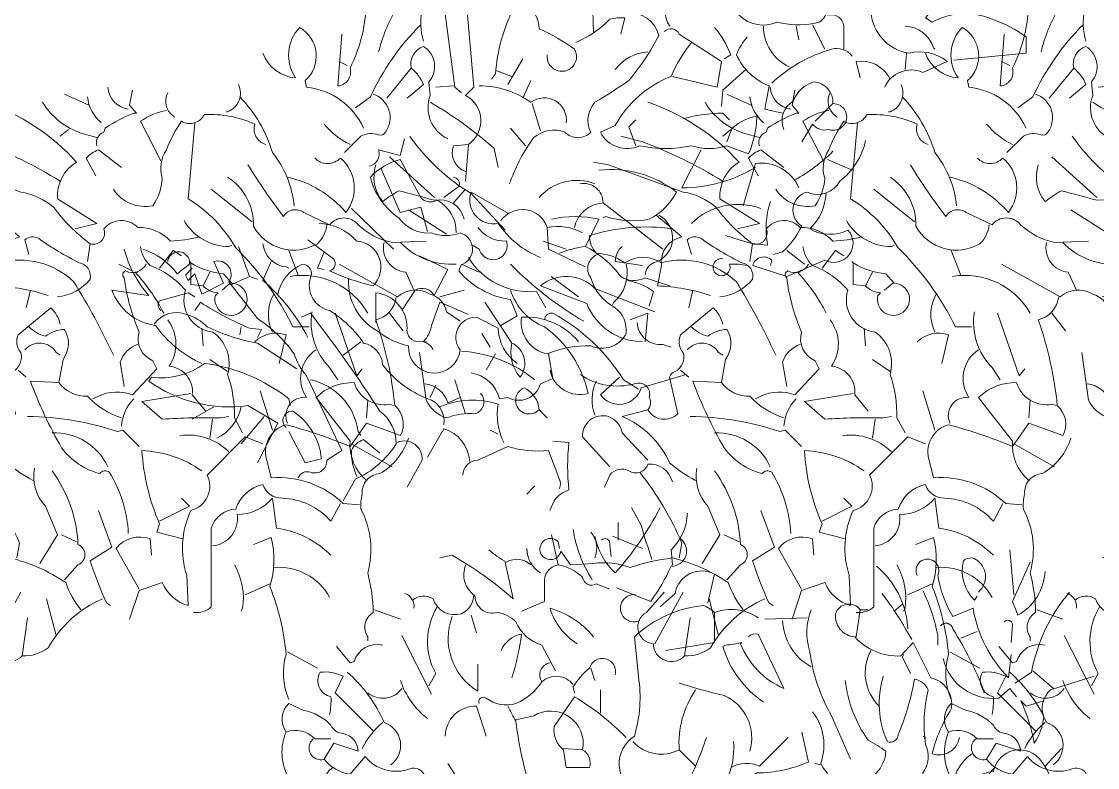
# Model space of a CAD drawing. Header units: millimetres. Extents: x 922141 to 965068, y 34629 to 256118.
# Drawn here: x 927946 to 929820, y 48415 to 49715 of the extents above; entities that cross this region are included whole.
import ezdxf

# ---------------------------------------------------------------- set-up
doc = ezdxf.new("R2010")
doc.units = ezdxf.units.MM
doc.layers.add('HATCH', color=8, linetype='Continuous', lineweight=5)
doc.layers.add('MCA__ PISCINA ELEV.', color=91, linetype='Continuous')

# ---------------------------------------------------------------- blocks, each defined once
blk = doc.blocks.new('5')
at = {"layer": 'HATCH'}
for points in [[(626802.5, 355482.6, -0.162277), (626883, 355437.5, 0.333328), (626890.2, 355387.7, -0.094925), (626878.3, 355319, 0.06897), (626897.3, 355238.4, -0.113541), (626868.8, 355119.9, -0.475571), (626847.5, 355089.1), (626854.6, 355179.2)], [(627800.3, 355086.7, -0.411011), (627866.7, 355112.8), (627909.4, 355131.8, 0.236053), (627843, 355146, -0.344452), (627776.6, 355217.1, -0.343094), (627816.9, 355233.7, 0.174149), (627854.9, 355264.5), (627852.5, 355264.5), (627871.5, 355319, 0.795105), (627826.4, 355311.9, 0.184158), (627795.6, 355257.4), (627798, 355240.8)], [(627181.7, 355288.2, -0.351135), (627153.3, 355224.2, 0.097107), (627122.4, 355110.4), (627115.3, 355100.9)], [(626918.6, 355148.3, -0.07106), (626949.4, 355224.2, 0.162277), (626989.7, 355238.4, 0.808411), (626913.9, 355247.9), (626944.7, 355221.8)], [(627091.6, 355271.6, 0.408936), (627072.7, 355219.5), (627084.5, 355086.7), (627070.3, 355072.5, -0.562729), (627075, 354987.2), (627070.3, 354923.2)], [(627361.8, 355274, 0.133911), (627340.5, 355245.5, -0.4142), (627352.4, 355217.1, -0.357651), (627406.9, 355176.8, -0.055939), (627354.7, 355098.6, -0.018173), (627295.5, 355060.6, 0.312881), (627288.4, 355008.5, -0.422043), (627243.3, 355008.5, 0.276978), (627188.8, 354999, 0.073212), (627148.5, 354923.2), (627146.1, 354918.4)], [(627245.7, 355240.8), (627274.1, 355271.6, -0.236053), (627286, 355259.8), (627290.7, 355259.8), (627293.1, 355181.5)], [(627425.8, 355193.4, -0.379791), (627430.6, 355243.2, -0.4142), (627461.4, 355255), (627496.9, 355240.8, -0.389816), (627546.7, 355212.3, 0.312363), (627613.1, 355200.5, 0.116379), (627677.1, 355198.1, 0.450806), (627698.4, 355224.2), (627691.3, 355266.9)], [(627869.1, 355264.5, -0.618027), (627883.3, 355255, -0.236053), (627871.5, 355207.6), (627883.3, 355200.5, -0.229126), (627987.6, 355205.2, -0.081085), (628046.9, 355174.4), (628046.9, 355146), (627921.2, 355134.1)], [(627060.8, 355255, 0.186035), (627034.7, 355214.7), (627051.3, 355086.7), (627063.2, 355077.2)], [(627030, 355224.2, 0.204086), (626994.4, 355221.8, 0.128601), (626996.8, 355167.3)], [(627169.8, 355236.1, -0.265564), (627198.3, 355188.6, -0.053894), (627259.9, 355153.1, -1.404007), (627212.5, 355143.6)], [(627262.3, 355164.9, 0.100723), (627321.5, 355205.2, -0.099014), (627347.6, 355207.6), (627340.5, 355179.2)], [(627700.8, 355212.3, -0.512512), (627729.2, 355191), (627729.2, 355153.1)], [(626717.1, 355146, 0.294098), (626774, 355103.3, -0.356445), (626781.1, 355191, -0.515518), (626790.6, 355098.6), (626793, 355086.7, -0.26799), (626892.5, 355015.6)], [(626992.1, 355195.8, 0.089996), (626904.4, 355070.1), (626878.3, 355051.2)], [(627416.4, 355183.9, -0.526016), (627442.4, 355179.2), (627515.9, 355131.8), (627508.8, 355086.7), (627430.6, 355105.7)], [(627504.1, 355191, -0.073669), (627532.5, 355143.6), (627520.7, 355136.5)], [(627589.4, 355193.4, 0.295624), (627634.4, 355122.3)], [(627835.9, 355193.4, -0.312363), (627885.7, 355155.5), (627888, 355153.1)], [(627560.9, 355174.4, 0.078461), (627542, 355143.6, 0.192581), (627598.9, 355089.1), (627591.8, 355048.8), (627622.6, 355041.7)], [(627039.5, 354996.7, -0.392685), (627008.7, 355072.5), (627006.3, 355096.2, 0.462433), (626996.8, 355157.8, 0.388611), (626975.5, 355119.9), (626932.8, 355067.8)], [(627463.8, 355164.9, 0.07106), (627428.2, 355105.7, 0.175064), (627331, 355020.4), (627305, 355008.5, 0.402115), (627373.7, 354984.8, 0.105255), (627463.8, 354984.8, 0.153839), (627525.4, 354984.8), (627563.3, 354970.6, 0.094879), (627577.5, 355034.6), (627579.9, 355036.9, 0.149368), (627534.9, 355015.6), (627525.4, 354991.9)], [(627603.6, 355093.8, -0.120819), (627707.9, 355153.1, -0.32045), (627743.5, 355141.2)], [(627387.9, 355148.3, 0.228745), (627331, 355117.5)], [(627809.8, 355100.9, 0.333328), (627750.6, 355131.8), (627757.7, 355103.3)], [(626975.5, 355119.9, -0.133911), (626996.8, 355091.5), (626968.4, 355067.8)], [(627624.9, 355013.2, -0.381241), (627641.5, 355063, -0.242432), (627677.1, 355096.2, -0.411041), (627710.3, 355058.3, -1.205917), (627703.2, 355013.2, -0.302765), (627674.7, 355022.7), (627655.8, 354991.9)], [(626427.9, 354984.8, -0.4142), (626439.8, 355008.5), (626442.2, 355015.6, -0.054977), (626491.9, 355041.7), (626496.7, 355041.7), (626484.8, 355055.9), (626489.6, 355082)], [(626446.9, 355086.7, 0.359894), (626482.5, 355048.8)], [(626551.2, 355077.2, 0.376343), (626560.7, 355036.9), (626563.1, 355034.6)], [(626674.5, 355091.5, -0.442062), (626655.5, 355044.1), (626653.1, 355044.1)], [(626909.1, 355074.9, -0.509735), (626930.4, 355008.5, -0.4142), (626918.6, 355003.8, 0.236053), (626887.8, 355001.4), (626859.3, 354972.9)], [(627245.7, 355025.1, 0.657059), (627184.1, 355060.6, 0.158676), (627094, 355089.1)], [(626233.6, 355060.6, -0.127472), (626392.4, 354956.4, 0.28537), (626359.2, 354892.4), (626427.9, 354849.7), (626390, 354840.2)], [(626333.1, 355060.6, 0.178864), (626401.9, 355006.1), (626427.9, 354999)], [(626411.4, 355070.1, 0.19429), (626435.1, 355025.1)], [(626676.8, 355070.1, -0.119873), (626733.7, 354972.9, -0.140823), (626771.6, 354880.5)], [(627008.7, 355060.6, -0.050766), (627120.1, 354980.1), (627127.2, 354946.9)], [(626721.9, 354987.2, -0.424515), (626702.9, 355022.7, 0.116867), (626615.2, 355039.3, -0.427689), (626574.9, 355027.5, 0.056946), (626548.8, 354977.7, 0.228043), (626541.7, 354927.9, -0.133911), (626525.1, 354880.5, -0.309006), (626456.4, 354909)], [(626548.8, 355046.4, 0.108231), (626503.8, 355027.5), (626539.3, 354958.7)], [(627449.5, 355032.2, -0.063126), (627518.3, 355041.7), (627530.1, 355029.8)], [(626598.6, 355025.1), (626586.8, 354892.4, -0.126938), (626669.7, 354807, -0.08429), (626769.3, 354669.6), (626797.7, 354669.6)], [(626868.8, 354987.2, -0.109772), (626823.8, 355022.7)], [(626363.9, 354923.2, 0.047653), (626224.1, 354991.9), (626186.2, 355001.4)], [(626973.1, 355001.4, 0.104599), (627079.8, 354901.8), (627139, 354837.8)], [(625809.3, 354996.7), (625802.2, 354968.2), (625764.3, 354977.7, -0.457672), (625747.7, 354949.2)], [(627075, 354987.2), (627049, 354984.8, 0.4142), (627070.3, 354939.8)], [(627767.2, 354994.3, -0.179291), (627722.1, 354923.2, -0.400864), (627665.2, 354904.2, 0.659393), (627655.8, 354845, -0.093369), (627622.6, 354799.9), (627606, 354795.2)], [(625899.4, 354833.1, 0.286789), (625866.2, 354890, -0.355026), (625837.7, 354894.7), (625802.2, 354961.1, 0.140884), (625750, 354930.3, 0.188675), (625799.8, 354859.2, 0.273026), (625856.7, 354833.1, 0.190887), (625906.5, 354833.1, -0.694305), (625911.2, 354778.6)], [(626425.6, 354932.7), (626409, 354963.5, -0.105927), (626430.3, 354977.7), (626470.6, 354946.9)], [(626759.8, 354930.3, -0.162277), (626861.7, 354868.7, 0.401016), (626852.2, 354963.5, -0.422043), (626807.2, 354963.5)], [(627480.4, 354977.7), (627447.2, 354911.3, 0.129883), (627575.2, 354946.9)], [(627710.3, 354975.3, -0.072525), (627643.9, 354925.5)], [(626416.1, 354814.1, -0.074173), (626352.1, 354878.1, 0.134918), (626295.2, 354904.2), (626164.8, 354951.6), (626138.8, 354956.4)], [(626691, 354951.6, 0.024551), (626752.7, 354861.5, -0.444702), (626788.2, 354868.7), (626833.3, 354847.3, -0.477066), (626883, 354847.3, 0.14386), (626942.3, 354816.5), (627001.6, 354818.9)], [(627067.9, 354856.8, 0.407928), (627015.8, 354890, 0.002823), (626954.2, 354906.6, 0.039932), (626925.7, 354887.6, -0.257309), (626913.9, 354951.6)], [(627302.6, 354942.1, -0.199997), (627437.7, 354904.2, -0.15036), (627390.3, 354856.8, -0.124512), (627314.4, 354861.5), (627309.7, 354859.2)], [(627651, 354911.3, 0.339569), (627575.2, 354954), (627553.8, 354880.5)], [(625894.6, 354930.3, -0.5), (625904.1, 354913.7), (625878, 354894.7)], [(626655.5, 354930.3, -0.263596), (626700.5, 354845, 0.423767), (626811.9, 354814.1, 0.172653), (626828.5, 354847.3)], [(627295.5, 354918.4, 0.319672), (627198.3, 354894.7)], [(626115.1, 354918.4, -0.482544), (626155.4, 354885.2), (626259.7, 354804.7)], [(625991.8, 354866.3), (625925.4, 354904.2, 0.583786), (625972.8, 354849.7, 0.153824), (626046.3, 354790.4)], [(627601.2, 354887.6, 0.128769), (627596.5, 354811.8, -0.083481), (627546.7, 354821.2), (627523, 354828.4)], [(627698.4, 354901.8, -0.191666), (627670, 354840.2, 0.249695), (627736.3, 354837.8, -0.848816), (627696.1, 354785.7), (627629.7, 354757.3), (627570.4, 354776.2, -0.566177), (627603.6, 354785.7), (627601.2, 354776.2)], [(626119.8, 354833.1, 0.176163), (626058.2, 354842.6, 0.613464), (625977.6, 354854.4)], [(626155.4, 354885.2, 0.338043), (626105.6, 354842.6)], [(627463.8, 354849.7, -0.285538), (627584.6, 354875.8)], [(625641, 354821.2), (625686, 354788.1, -0.535172), (625678.9, 354766.7, 0.047256), (625754.8, 354740.7, 0.640396), (625726.3, 354818.9, 0.207474), (625660, 354849.7)], [(626247.8, 354863.9), (626292.8, 354826, 0.397079), (626257.3, 354776.2), (626250.2, 354740.7, -0.07016), (626342.6, 354724.1)], [(626605.7, 354826, -0.053406), (626555.9, 354818.9, 0.21463), (626499.1, 354842.6, 0.441071), (626439.8, 354840.2, -0.630219), (626416.1, 354814.1), (626411.4, 354783.3)], [(626579.6, 354854.4, 0.26712), (626657.9, 354809.4), (626662.6, 354811.8)], [(627219.6, 354856.8, -0.114365), (627302.6, 354856.8), (627278.9, 354809.4, 0.062256), (627233.8, 354797.5)], [(627406.9, 354863.9, -0.686554), (627397.4, 354781, 0.276978), (627383.2, 354759.6)], [(626456.4, 354619.8, 0.029816), (626387.7, 354747.8, 0.260925), (626257.3, 354781, 0.296661), (626193.3, 354781, 0.142853), (626143.5, 354797.5, -0.178864), (626131.7, 354828.4, -0.110352), (626276.2, 354840.2)], [(627091.6, 354842.6, 0.252609), (627141.4, 354818.9, -1.031723), (627094, 354804.7), (627082.1, 354811.8)], [(625562.8, 354814.1, 0.354019), (625603.1, 354773.8), (625607.8, 354771.5)], [(626359.2, 354721.7, 0.205246), (626416.1, 354752.5, 0.427887), (626397.1, 354781, -0.040466), (626326, 354823.6, 0.297256), (626302.3, 354821.2), (626309.4, 354795.2)], [(626928.1, 354816.5, 0.450653), (626966, 354764.4), (626980.2, 354733.5)], [(626956.5, 354816.5, 0.220718), (627053.7, 354778.6)], [(625321, 354804.7, 0.115112), (625363.7, 354724.1), (625299.7, 354733.5, 0.280411), (625375.5, 354671.9, 0.134369), (625456.1, 354605.6)], [(625396.9, 354783.3, -1), (625434.8, 354778.6), (625413.5, 354762, 0.148804), (625354.2, 354804.7)], [(625804.6, 354698), (625828.3, 354733.5, -0.40065), (625861.4, 354724.1), (625885.1, 354769.1), (625835.4, 354792.8)], [(626145.9, 354795.2, 0.506393), (626134, 354754.9, 0.209167), (626176.7, 354702.7, -0.255371), (626195.7, 354657.7, -0.402908), (626134, 354636.4, 0.110184), (626058.2, 354622.1, -0.394608), (626013.1, 354686.1, -0.243835), (626112.7, 354643.5)], [(626503.8, 354809.4, 0.178345), (626520.4, 354776.2, -0.123093), (626582, 354733.5, 0.469498), (626629.4, 354660.1, -0.327362), (626655.5, 354586.6, -0.091522), (626667.3, 354510.7), (626681.6, 354484.7)], [(627278.9, 354809.4, -0.11586), (627340.5, 354757.3, 0.276978), (627383.2, 354754.9), (627425.8, 354740.7)], [(627342.9, 354809.4, 0.197815), (627331, 354783.3), (627378.4, 354776.2)], [(625624.4, 354406.4, -0.4142), (625645.7, 354415.9, 0.535172), (625674.2, 354437.3), (625700.3, 354453.9), (625638.6, 354584.2, -0.101349), (625617.3, 354622.1, 0.093979), (625553.3, 354683.8), (625503.5, 354747.8, 0.700424), (625477.5, 354783.3), (625494.1, 354745.4), (625456.1, 354726.4), (625444.3, 354762), (625432.4, 354750.1), (625427.7, 354759.6), (625439.5, 354771.5)], [(625577, 354783.3), (625562.8, 354750.1, -0.096817), (625641, 354650.6)], [(625588.9, 354726.4, -0.239471), (625631.5, 354778.6, -0.535172), (625645.7, 354754.9, 0.448837), (625678.9, 354698, -0.101624), (625738.2, 354641.1, -0.336868), (625771.4, 354603.2, 0.147644), (625856.7, 354541.6, -0.312363), (625878, 354498.9)], [(625939.7, 354764.4), (625908.9, 354778.6), (625904.1, 354766.7, 0.183212), (625994.2, 354717), (626006, 354688.5), (625977.6, 354671.9)], [(625994.2, 354778.6, 0.069427), (626122.2, 354679)], [(626195.7, 354778.6, -0.276978), (626174.3, 354712.2), (626172, 354707.5)], [(626513.3, 354778.6, -0.4142), (626477.7, 354766.7, 0.618027), (626475.4, 354754.9, 0.069748), (626501.4, 354660.1, 0.386597), (626525.1, 354610.3), (626532.2, 354596.1), (626489.6, 354551, 0.199997), (626430.3, 354548.7), (626420.8, 354543.9)], [(626591.5, 354781, 0.126938), (626648.4, 354762), (626662.6, 354745.4, -2.801407), (626634.2, 354724.1), (626638.9, 354728.8, -0.184647), (626612.8, 354740.7), (626591.5, 354743), (626591.5, 354781), (626589.1, 354783.3), (626591.5, 354781)], [(626849.9, 354778.6), (626951.8, 354721.7, -0.331253), (627008.7, 354726.4, -0.281357), (627037.1, 354695.6), (627060.8, 354679)], [(627075, 354790.4, 0.288147), (627193.6, 354731.2), (627210.1, 354702.7)], [(627518.3, 354788.1, 3.659897), (627530.1, 354778.6, -0.062256), (627560.9, 354776.2)], [(626499.1, 354764.4), (626494.3, 354764.4, -0.068161), (626541.7, 354698), (626544.1, 354693.3)], [(626764.5, 354757.3, -0.312363), (626899.6, 354693.3)], [(627378.4, 354643.5, -0.305054), (627281.3, 354709.8), (627200.7, 354740.7, -0.399139), (627295.5, 354735.9), (627399.8, 354695.6)], [(625712.1, 354752.5, 0.287247), (625761.9, 354662.4, 0.123093), (625816.4, 354636.4, 0.976303), (625906.5, 354629.3, -0.635345), (625934.9, 354686.1), (625972.8, 354667.2, 0.24231), (626006, 354605.6)], [(626198, 354750.1, -0.108231), (626243.1, 354731.2), (626236, 354705.1)], [(625385, 354698, -0.442368), (625382.6, 354714.6), (625432.4, 354728.8), (625444.3, 354721.7)], [(625759.5, 354676.7), (625759.5, 354728.8, -0.385712), (625814, 354667.2, 0.477066), (625835.4, 354643.5, -0.33638), (625859.1, 354629.3)], [(626949.4, 354721.7, -0.311386), (626913.9, 354681.4, -0.057175), (626947, 354532.1, -0.353287), (626956.5, 354479.9), (626897.3, 354501.3), (626868.8, 354461, 0.031662), (626757.4, 354498.9, 0.432632), (626724.2, 354434.9), (626731.3, 354406.4, -0.213181), (626857, 354361.4), (626885.4, 354359)], [(626736.1, 354726.4, 0.249695), (626733.7, 354660.1)], [(627148.5, 354733.5, 0.232086), (627207.8, 354669.6, -0.182709), (627283.6, 354553.4, -0.435181), (627217.3, 354593.7)], [(625444.3, 354698), (625453.8, 354712.2, 0.042496), (625539.1, 354667.2), (625560.4, 354664.8), (625553.3, 354650.6)], [(625847.2, 354643.5), (625842.5, 354643.5, 0.143326), (625856.7, 354671.9), (625870.9, 354712.2), (625920.7, 354690.9)], [(626363.9, 354674.3, 0.135742), (626347.4, 354702.7), (626290.5, 354655.3, 0.292984), (626295.2, 354624.5, -0.350769), (626281, 354591.3, 0.265564), (626271.5, 354581.8), (626285.7, 354517.9, -0.492645), (626233.6, 354525), (626188.5, 354513.1, -0.188202), (626271.5, 354432.5, 0.060379), (626316.5, 354401.7)], [(625373.2, 354674.3, -0.343094), (625430.1, 354690.9, -0.119873), (625465.6, 354669.6, 0.072937), (625553.3, 354641.1), (625622, 354596.1)], [(625629.2, 354686.1), (625645.7, 354693.3, -0.020126), (625766.6, 354522.6, -0.233566), (625795.1, 354465.7, -0.147736), (625724, 354404.1), (625702.6, 354366.2)], [(626551.2, 354681.4, -0.323273), (626553.6, 354600.8, -0.421936), (626593.9, 354551), (626617.6, 354522.6)], [(626802.5, 354695.6, 0.238983), (626833.3, 354598.4), (626847.5, 354577.1)], [(627207.8, 354681.4, -0.45993), (627222, 354693.3, -0.128891), (627345.2, 354577.1), (627371.3, 354560.5)], [(626309.4, 354669.6, 0.135742), (626337.9, 354653, -0.15036), (626371.1, 354664.8, -0.317581), (626368.7, 354612.7), (626361.6, 354572.4)], [(627369, 354676.7, 0.427887), (627414, 354638.7), (627428.2, 354634)], [(626702.9, 354643.5, -0.28447), (626757.4, 354655.3), (626745.6, 354605.6)], [(625908.9, 354626.9, -0.154587), (626036.8, 354577.1)], [(626302.3, 354629.3, -0.517242), (626356.8, 354624.5), (626363.9, 354619.8)], [(626499.1, 354638.7, 0.236053), (626468.2, 354607.9), (626475.4, 354565.3)], [(626809.6, 354629.3, 0.418655), (626793, 354546.3, 0.58699), (626759.8, 354501.3)], [(626989.7, 354624.5), (627001.6, 354541.6, 0.213242), (627037.1, 354510.7, -0.113876), (627086.9, 354517.9, 0.548935), (627096.4, 354553.4)], [(627150.9, 354641.1, -0.481094), (627165.1, 354581.8, -0.236053), (627150.9, 354641.1)], [(625553.3, 354432.5), (625588.9, 354501.3), (625536.7, 354532.1, -0.190338), (625363.7, 354574.7), (625368.4, 354581.8, 0.198761), (625460.9, 354605.6, -0.137604), (625607.8, 354543.9), (625610.2, 354532.1)], [(626060.6, 354622.1), (626067.7, 354579.5), (626046.3, 354570, -0.485703), (625989.4, 354546.3), (625975.2, 354543.9, 0.302078), (625925.4, 354589)], [(626115.1, 354586.6, 0.218613), (626209.9, 354570, -0.630219), (626236, 354546.3, -0.323349), (626233.6, 354525)], [(627338.1, 354581.8), (627305, 354551, 0.620941), (627376.1, 354562.9), (627454.3, 354586.6)], [(625645.7, 354577.1, -0.316437), (625728.7, 354487), (625733.5, 354479.9)], [(626143.5, 354574.7, 0.201462), (626141.1, 354515.5)], [(626470.6, 354510.7, -0.131912), (626411.4, 354548.7, -0.252609), (626361.6, 354572.4), (626311.8, 354574.7, 0.040344), (626366.3, 354458.6, 0.173447), (626432.7, 354413.6, -0.442368), (626449.3, 354415.9, -0.127899), (626482.5, 354309.3)], [(626897.3, 354401.7, -0.2388), (626868.8, 354470.4), (626809.6, 354546.3, -0.19635), (626875.9, 354572.4, 0.381973), (626937.6, 354534.4), (626944.7, 354532.1)], [(626999.2, 354570, -0.298172), (627039.5, 354536.8), (627060.8, 354546.3)], [(626591.5, 354553.4), (626506.2, 354539.2), (626541.7, 354508.4, -0.022705), (626643.6, 354510.7), (626657.9, 354513.1)], [(627198.3, 354525, -1.246613), (627172.2, 354562.9, -0.271484), (627198.3, 354525)], [(625870.9, 354529.7, -0.186752), (625972.8, 354534.4, 0.162277), (625982.3, 354468.1)], [(626491.9, 354543.9, 0.175797), (626470.6, 354496.5)], [(625524.9, 354529.7, -0.225525), (625482.2, 354475.2)], [(625603.1, 354494.1, -0.705521), (625614.9, 354522.6, -0.227432), (625664.7, 354439.6), (625636.3, 354432.5), (625607.8, 354487)], [(626167.2, 354425.4), (626119.8, 354477.6, -0.52124), (626164.8, 354513.1, -0.265564), (626188.5, 354484.7), (626233.6, 354437.3)], [(626307.1, 354513.1, -0.078644), (626463.5, 354487), (626473, 354489.4), (626501.4, 354461)], [(625923.1, 354434.9, 0.313461), (625878, 354491.8), (625849.6, 354442)], [(626349.7, 354484.7, -0.302521), (626446.9, 354425.4)], [(626717.1, 354465.7), (626686.3, 354477.6), (626619.9, 354411.2, -0.481003), (626591.5, 354349.6, 0.189514), (626584.4, 354235.8), (626586.8, 354183.6, -0.225006), (626541.7, 354223.9), (626501.4, 354209.7), (626484.8, 354159.9)], [(626657.9, 354451.5, 0.233566), (626572.5, 354479.9)], [(626970.7, 354475.2, -0.183853), (626921, 354413.6, 0.432068), (626890.2, 354378, 0.082748), (626887.8, 354351.9, -0.191574), (626899.6, 354240.5, -0.063126), (626909.1, 354171.8, 0.426727), (626899.6, 354129.1), (626899.6, 354122)], [(625726.3, 354408.8, -0.111496), (625716.9, 354453.9, -0.209167), (625738.2, 354472.8), (625766.6, 354449.1)], [(625797.4, 354468.1, -0.561981), (625840.1, 354437.3), (625814, 354389.9)], [(625911.2, 354411.2, -0.388977), (625937.3, 354437.3), (625989.4, 354461, 0.105927), (626060.6, 354453.9), (626081.9, 354397), (626079.5, 354387.5)], [(626067.7, 354470.4), (626096.1, 354468.1, 0.057175), (626096.1, 354385.1, 0.162277), (626070, 354366.2), (626062.9, 354349.6)], [(626610.5, 354418.3, 0.142853), (626506.2, 354453.9, 0.087555), (626537, 354325.9), (626532.2, 354311.6), (626577.3, 354299.8)], [(626276.2, 354399.3, 0.361526), (626233.6, 354430.2, -0.489075), (626200.4, 354418.3, 0.37204), (626167.2, 354411.2), (626157.7, 354389.9)], [(626318.9, 354423, 0.236053), (626337.9, 354356.7), (626359.2, 354306.9), (626328.4, 354257.1)], [(626349.7, 354418.3, -0.148697), (626394.8, 354290.3, -0.668716), (626394.8, 354254.7), (626371.1, 354228.7)], [(626219.4, 354415.9, -0.06636), (626292.8, 354292.7), (626288.1, 354266.6)], [(626596.2, 354171.8, 0.211075), (626627.1, 354181.3), (626627.1, 354318.7, -0.315536), (626669.7, 354351.9, -0.265564), (626717.1, 354394.6, 0.32518), (626750.3, 354370.9, -0.206253), (626835.6, 354330.6), (626852.2, 354361.4)], [(626835.6, 354271.3, 0.160995), (626740.8, 354318.7), (626733.7, 354370.9, -0.219635), (626672.1, 354342.5, -0.434204), (626629.4, 354287.9)], [(626240.7, 354264.2, -0.011612), (626221.7, 354323.5), (626205.1, 354354.3)], [(626430.3, 354349.6), (626454, 354285.6), (626416.1, 354261.9, 0.032806), (626444.5, 354188.4), (626451.6, 354183.6)], [(627409.2, 354354.3, -0.06189), (627331, 354240.5, -0.157608), (627295.5, 354304.5)], [(627456.7, 354344.8, -0.19429), (627428.2, 354280.8), (627430.6, 354254.7)], [(626134, 354311.6, -0.28447), (626141.1, 354266.6)], [(627219.6, 354306.9), (627231.5, 354254.7, -0.133911), (627274.1, 354233.4, 0.566177), (627297.8, 354221.6), (627321.5, 354212.1)], [(627257.5, 354316.4, 0.103516), (627290.7, 354228.7)], [(626399.5, 354176.5, -0.080856), (626373.4, 354223.9, 0.09079), (626276.2, 354266.6, 0.051849), (626202.8, 354250, 0.123093), (626138.8, 354257.1), (626098.5, 354254.7), (626081.9, 354278.5, -4.041794), (626077.1, 354295), (626079.5, 354283.2)], [(626153, 354297.4, -0.80217), (626167.2, 354290.3), (626169.6, 354269)], [(626501.4, 354212.1), (626461.1, 354283.2, -0.328491), (626520.4, 354299.8), (626522.8, 354271.3)], [(626700.5, 354290.3), (626731.3, 354302.2, -0.140686), (626729, 354216.8, -0.075653), (626757.4, 354098.3, 0.179611), (626762.2, 354020.1)], [(627444.8, 354299.8, -0.731979), (627428.2, 354252.4, -0.053894), (627392.7, 354190.8), (627333.4, 354214.5)], [(627139, 354259.5), (627153.3, 354195.5, 0.048691), (627046.6, 354271.3), (627025.3, 354266.6)], [(627110.6, 354280.8, 0.051575), (627141.4, 354259.5, -0.329666), (627184.1, 354254.7)], [(627177, 354283.2, 0.265564), (627200.7, 354240.5)], [(626667.3, 354254.7, -0.17128), (626681.6, 354178.9), (626679.2, 354174.2)], [(626736.1, 354250, -0.297607), (626833.3, 354197.9)], [(627070.3, 354254.7, 0.352982), (627086.9, 354200.2, 0.5), (627124.8, 354171.8, -0.172653), (627158, 354155.2, 0.225006), (627203, 354114.9), (627226.7, 354069.9)], [(627231.5, 354254.7, 0.403961), (627207.8, 354221.6), (627207.8, 354190.8), (627167.5, 354174.2)], [(627786.1, 354252.4, -0.204117), (627840.6, 354145.7), (627840.6, 354143.3)], [(627857.2, 354235.8, -1.618027), (627892.8, 354235.8, 0.088226), (627918.9, 354164.7), (627954.4, 354178.9, 0.15152), (628016, 354058), (628020.8, 354098.3)], [(627963.9, 354207.3, 0.504135), (627959.2, 354264.2, 0.323349), (627937.8, 354261.9, 0.265564), (627956.8, 354193.1), (627961.5, 354200.2)], [(628054, 354259.5), (628023.2, 354190.8), (628032.6, 354167, 0.25499), (628080, 354242.9)], [(627492.2, 354188.4), (627504.1, 354238.2, 0.517303), (627435.3, 354205), (627409.2, 354181.3)], [(626219.4, 354157.6, -1.325729), (626212.2, 354202.6)], [(626437.4, 354195.5, 0.160522), (626342.6, 354110.2, -0.178345), (626297.6, 354095.9, -0.669678), (626243.1, 354117.3, -0.752304), (626231.2, 354171.8), (626262, 354207.3)], [(626963.6, 354205, -0.371216), (626980.2, 354178.9)], [(627084.5, 354202.6, -0.28447), (627063.2, 354169.4, -0.403961), (627013.4, 354195.5, 0.329758), (626977.9, 354193.1)], [(627795.6, 354205, -0.039932), (627840.6, 354136.2), (627847.8, 354124.4)], [(627866.7, 354209.7, -0.072937), (627892.8, 354131.5), (627892.8, 354114.9)], [(628122.7, 354207.3, 0.132584), (628056.3, 354067.5), (628027.9, 354048.5)], [(627020.5, 354181.3, 0.265656), (627018.1, 354065.1), (627006.3, 354043.8)], [(627293.1, 354129.1, 0.154419), (627217.3, 354178.9, 0.182861), (627264.7, 354117.3)], [(627369, 353856.5, -0.576645), (627364.2, 353956.1, 0.113113), (627371.3, 354060.4), (627364.2, 354129.1, -0.168732), (627485.1, 354183.6, -0.090164), (627504.1, 354171.8, -0.246368), (627579.9, 354162.3)], [(627672.3, 354176.5, 0.176727), (627670, 354103.1, 0.095795), (627707.9, 353991.6), (627741.1, 353915.8)], [(627930.7, 353953.7, -0.457916), (627883.3, 353925.3, -0.08429), (627916.5, 354003.5, 0.400833), (627880.9, 354058), (627850.1, 354119.6), (627828.8, 354095.9, -0.222107), (627748.2, 354129.1, -0.425858), (627715, 354169.4, -0.61264), (627757.7, 354176.5), (627771.9, 354176.5)], [(627046.6, 354164.7, 0.359451), (627091.6, 354034.3), (627091.6, 354081.7)], [(627622.6, 354157.6, 0.263046), (627672.3, 354077)], [(628008.9, 354155.2, -0.704712), (628023.2, 354150.5), (628020.8, 354119.6)], [(627897.5, 354148.1, -0.659393), (627918.9, 354143.3, -0.0522), (627973.4, 354034.3), (627973.4, 354031.9)], [(627150.9, 354058, 0.042984), (627167.5, 354133.9, 0.248367), (627131.9, 354105.4)], [(627563.3, 354129.1, -0.302765), (627579.9, 354133.9), (627624.9, 354039.1, -0.199768), (627549.1, 354117.3), (627551.5, 354119.6, -0.060379), (627523, 354114.9), (627518.3, 354112.5, 0.17215), (627589.4, 354015.4)], [(626925.7, 354114.9, 0.389191), (626875.9, 354086.5), (626868.8, 354084.1), (626845.1, 354112.5)], [(627776.6, 354105.4, 0.337982), (627790.9, 354008.2)], [(627217.3, 354084.1, 0.537582), (627203, 354050.9)], [(627331, 354062.8, 0.978943), (627286, 354074.6, 0.099014), (627257.5, 354041.4), (627259.9, 354031.9)], [(627902.3, 354091.2, 0.380661), (627999.4, 354022.5), (628018.4, 354039.1), (628030.3, 354024.8)], [(626909.1, 353965.6), (626842.7, 354031.9), (626857, 354060.4, 0.146759), (626816.7, 354067.5, 0.510361), (626835.6, 354024.8, -0.062256), (626833.3, 353994)], [(626864.1, 354067.5, -0.111862), (626928.1, 353979.8, -0.612564), (626939.9, 353906.3)], [(626956.5, 354053.3, 0.149261), (627003.9, 353986.9)], [(627094, 354013, -0.780762), (627105.8, 354022.5, 0.243561), (627158, 354013, 0.149887), (627203, 354050.9, -0.43013), (627257.5, 354046.2)], [(627442.4, 354048.5, 0.020538), (627520.7, 354027.2, -0.372375), (627565.7, 353930)], [(627731.6, 354053.3, 0.129639), (627771.9, 353949, -0.034439), (627802.7, 353930, -0.362045), (627748.2, 353873.1), (627710.3, 353842.3), (627674.7, 353842.3), (627665.2, 353832.8, 0.232239), (627584.6, 353823.4, 0.251709), (627549.1, 353797.3), (627577.5, 353757)], [(627798, 354060.4, 0.183167), (627805.1, 353946.6, 0.509216), (627824, 353958.5, 0.051498), (627852.5, 354055.6, -0.25296), (627876.2, 354036.7, 0.095795), (627871.5, 353941.9, -0.287735), (627866.7, 353892.1), (627866.7, 353889.7)], [(628165.4, 354060.4), (628089.5, 354036.7, 0.314819), (628077.7, 353989.3, -0.123093), (628061.1, 353944.2, 0.067856), (628037.4, 354017.7), (628046.9, 354008.2), (628077.7, 354017.7)], [(626958.9, 354039.1, -0.438538), (626899.6, 354031.9)], [(627350, 353953.7, 0.065002), (627259.9, 354024.8), (627224.4, 353972.7, 0.272903), (627241, 353932.4), (627245.7, 353901.6), (627286, 353901.6, 0.362045), (627274.1, 353932.4, 0.652512), (627188.8, 353991.6), (627158, 353984.5)], [(627470.9, 354036.7, 0.169571), (627442.4, 353932.4)], [(626823.8, 353915.8), (626840.4, 353944.2), (626883, 353930, 0.338852), (626857, 353960.8, -0.276978), (626835.6, 353975.1, 0.15741), (626788.2, 354001.1), (626762.2, 354013, 0.375305), (626757.4, 353963.2, 0.234512), (626762.2, 353882.6, -0.091064), (626747.9, 353851.8), (626719.5, 353866)], [(627105.8, 353956.1), (627089.3, 354008.2, 0.422562), (627034.7, 353956.1)], [(627143.8, 354008.2, 0.027756), (627158, 353982.2, 0.060425), (627191.2, 353842.3)], [(627674.7, 353998.8, -0.257141), (627688.9, 353908.7, 0.090164), (627698.4, 353894.5, -0.493088), (627686.6, 353851.8)], [(626925.7, 353979.8, 0.109772), (626890.2, 353934.8)], [(626757.4, 353963.2, -0.308792), (626807.2, 353951.4), (626835.6, 353951.4)], [(626804.8, 353951.4, 0.817078), (626823.8, 353915.8, 0.187164), (626868.8, 353889.7), (626894.9, 353920.5, 0.318863), (626973.1, 353899.2, -0.468369), (626999.2, 353885)], [(627489.8, 353953.7, -0.037949), (627451.9, 353863.7, -0.067261), (627442.4, 353799.7, 0.219635), (627376.1, 353745.1), (627371.3, 353740.4)], [(627655.8, 353963.2), (627667.6, 353911.1, -0.10083), (627577.5, 353892.1, 0.24881), (627534.9, 353813.9, 0.279297), (627449.5, 353828.1)], [(627532.5, 353901.6, -0.236053), (627582.3, 353903.9), (627632.1, 353953.7)], [(627470.9, 353903.9), (627442.4, 353932.4, -0.343399), (627361.8, 353946.6)], [(627537.2, 353946.6, -0.193787), (627506.4, 353849.4), (627499.3, 353832.8)], [(627952, 353925.3, 0.257919), (627918.9, 353858.9), (627930.7, 353858.9, -0.225418), (627990, 353894.5, -0.560562), (628063.4, 353922.9, -0.457809), (628061.1, 353783.1)], [(626838, 353901.6, 0.354141), (626826.2, 353842.3, 0.274292), (626854.6, 353783.1, 0.580322), (626890.2, 353790.2), (626961.3, 353792.5)], [(627089.3, 353809.1, 0.282349), (627056.1, 353882.6), (627039.5, 353908.7)]]:
    blk.add_lwpolyline(points, format="xyb", dxfattribs=at)
for points in [[(627646.3, 355193.4), (627651, 355169.7)], [(627674.7, 355195.8), (627696.1, 355153.1)], [(626849.9, 355131.8), (626864.1, 355124.6)], [(627169.8, 355136.5), (627143.8, 355091.5)], [(627838.3, 355146), (627835.9, 355117.5)], [(627124.8, 355115.2), (627150.9, 355105.7)], [(627558.6, 355117.5), (627518.3, 355082), (627515.9, 355053.5)], [(627169.8, 355067.8), (627184.1, 355098.6)], [(626413.7, 355055.9), (626371.1, 355074.9)], [(627049, 355089.1), (627018.1, 355086.7)], [(627186.4, 355058.3), (627200.7, 355010.9)], [(627710.3, 355058.3), (627679.5, 355027.5)], [(627366.6, 354984.8), (627354.7, 355018), (627366.6, 355029.8)], [(626378.2, 355013.2), (626363.9, 355001.4)], [(627174.6, 354984.8), (627148.5, 355015.6)], [(627015.8, 354894.7), (626937.6, 354965.8)], [(627700.8, 354961.1), (627743.5, 354942.1)], [(625769, 354944.5), (625802.2, 354868.7), (625837.7, 354878.1), (625849.6, 354835.5)], [(626698.2, 354852.1), (626627.1, 354909)], [(627070.3, 354909), (627049, 354885.2)], [(625716.9, 354875.8), (625790.3, 354804.7)], [(626970.7, 354873.4), (627037.1, 354830.7)], [(626058.2, 354842.6), (626060.6, 354804.7), (626124.5, 354773.8)], [(627245.7, 354804.7), (627205.4, 354818.9)], [(625520.1, 354809.4), (625539.1, 354757.3), (625553.3, 354752.5)], [(625669.5, 354799.9), (625657.6, 354771.5), (625669.5, 354769.1)], [(626537, 354771.5), (626560.7, 354802.3), (626574.9, 354792.8)], [(626762.2, 354802.3), (626778.7, 354759.6)], [(627629.7, 354802.3), (627660.5, 354778.6)], [(625335.2, 354766.7), (625311.5, 354778.6)], [(625539.1, 354757.3), (625508.3, 354743)], [(626065.3, 354757.3), (626112.7, 354721.7)], [(626624.7, 354764.4), (626612.8, 354740.7)], [(626660.2, 354745.4), (626646, 354733.5)], [(626311.8, 354733.5), (626304.7, 354702.7)], [(627025.3, 354721.7), (627067.9, 354733.5)], [(627150.9, 354641.1), (627103.5, 354712.2)], [(626202.8, 354681.4), (626233.6, 354693.3), (626228.8, 354643.5)], [(626842.7, 354693.3), (626880.7, 354584.2), (626890.2, 354596.1)], [(626937.6, 354693.3), (626961.3, 354662.4)], [(625524.9, 354669.6), (625522.5, 354655.3)], [(626610.5, 354667.2), (626612.8, 354636.4)], [(625733.5, 354643.5), (625702.6, 354619.8)], [(627098.7, 354657.7), (627113, 354634)], [(626655.5, 354591.3), (626624.7, 354612.7)], [(627122.4, 354622.1), (627105.8, 354593.7)], [(626290.5, 354593.7), (626304.7, 354581.8)], [(625854.3, 354546.3), (625863.8, 354567.6)], [(627051.3, 354577.1), (627070.3, 354517.9)], [(626733.7, 354489.4), (626712.4, 354558.1)], [(626899.6, 354541.6), (626897.3, 354510.7)], [(625477.5, 354529.7), (625439.5, 354508.4)], [(625565.2, 354513.1), (625524.9, 354465.7)], [(627198.3, 354525), (627212.5, 354510.7)], [(626624.7, 354475.2), (626629.4, 354508.4)], [(625972.8, 354482.3), (625958.6, 354489.4)], [(626871.2, 354465.7), (626942.3, 354425.4)], [(626036.8, 354392.2), (626022.6, 354378)], [(626537, 354330.6), (626589.1, 354356.7), (626574.9, 354370.9)], [(627335.8, 354328.2), (627335.8, 354297.4)], [(626392.4, 354295), (626366.3, 354306.9)], [(626172, 354304.5), (626224.1, 354283.2)], [(628025.5, 354202.6), (628018.4, 354280.8)], [(626729, 354221.6), (626686.3, 354202.6)], [(626245.4, 354117.3), (626295.2, 354207.3)], [(626356.8, 354131.5), (626340.2, 354195.5)], [(626911.5, 354176.5), (626956.5, 354159.9)], [(627757.7, 354176.5), (627750.6, 354129.1)], [(627831.2, 354186), (627816.9, 354174.2)], [(626297.6, 354095.9), (626307.1, 354162.3)], [(627079.8, 354167), (627089.3, 354136.2)], [(627504.1, 354171.8), (627504.1, 354119.6), (627418.7, 354105.4)], [(627665.2, 354162.3), (627591.8, 354159.9)], [(627961.5, 354138.6), (627933.1, 354126.8)], [(626958.9, 354131.5), (627011, 354029.6)], [(626759.8, 354103.1), (626811.9, 354074.6)], [(627833.5, 354098.3), (627831.2, 354093.6), (627845.4, 354065.1)], [(627288.4, 354074.6), (627295.5, 354053.3)], [(628058.7, 354069.9), (628094.3, 354039.1)], [(627305, 353996.4), (627305, 354036.7)], [(627866.7, 353956.1), (627871.5, 353953.7), (627869.1, 353951.4)], [(627241, 353934.8), (627274.1, 353932.4)], [(628080, 353903.9), (628108.5, 353934.8)], [(627688.9, 353906.3), (627679.5, 353908.7)]]:
    blk.add_lwpolyline(points, dxfattribs=at)

msp = doc.modelspace()

# ---------------------------------------------------------------- block references
at = {"layer": 'MCA__ PISCINA ELEV.'}
for p in [(301649.24, -305486.65), (302803.49, -305486.65)]:
    msp.add_blockref('5', p, dxfattribs=at)

doc.saveas('drawing.dxf')
